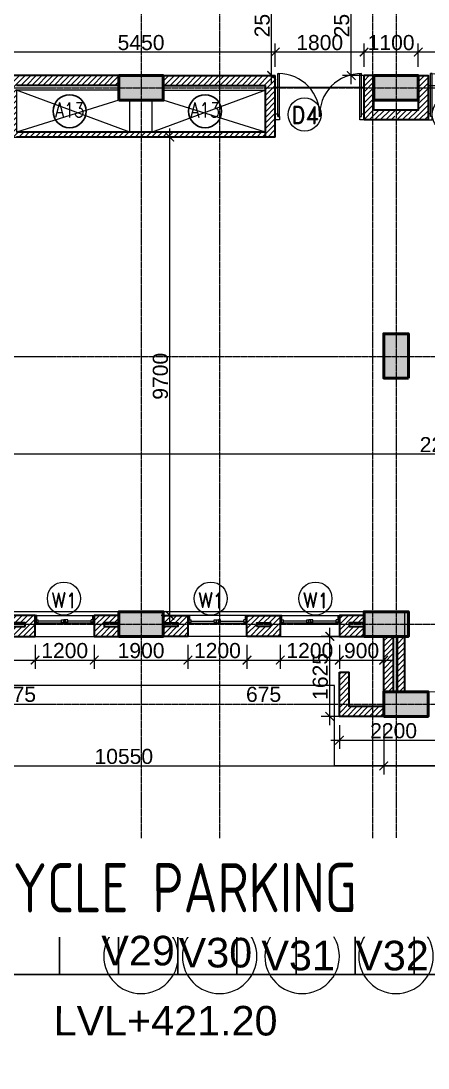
# Model space of a CAD drawing. Header units: millimetres. Extents: x 0 to 147381, y 0 to 170318.
# Drawn here: x 104272 to 112535, y 37157 to 58395 of the extents above; entities that cross this region are included whole.
import ezdxf
from ezdxf.enums import TextEntityAlignment as Align

# ---------------------------------------------------------------- set-up
doc = ezdxf.new("R2010")
doc.units = ezdxf.units.MM
doc.linetypes.add('Center', pattern=[29.999999, 12, -6, 6, -6])
doc.linetypes.add('Grid Line', pattern=[22.225, 12.7, -3.175, 3.175, -3.175])
for name, color, linetype, lineweight in [('A-DOOR', 21, 'Continuous', 9), ('AR_STR', 7, 'Continuous', 15), ('AR_WALL_HATCH', 23, 'Continuous', 5), ('ARCH CUTOUTS', 21, 'Continuous', 13), ('ARCH PATHWAY', 30, 'Continuous', 13), ('Arch_Cutout_No', 2, 'Continuous', 25), ('Arch_Dim', 7, 'Continuous', 25), ('Arch_DW_No', 5, 'Continuous', 15), ('ARCH_WALL', 1, 'Continuous', 35), ('Arch_Window', 140, 'Continuous', 9), ('LA- LINE 1', 41, 'Continuous', 25), ('LA_ROAD', 252, 'Continuous', 30), ('LA_TEXT', 7, 'Continuous', 13), ('S-GRID', 8, 'Continuous', 9), ('S-GRID-IDEN', 1, 'Continuous', 9), ('STR COL.', 1, 'Continuous', 50)]:
    doc.layers.add(name, color=color, linetype=linetype, lineweight=lineweight)
for name, color, linetype, lineweight, true_color in [('ARCH RCC HATCH', 253, 'Center', 9, 0x9c9c9c), ('BUILDING LEVEL', 1, 'Continuous', 18, 0xf50000), ('S-COLS_HATCH', 252, 'Continuous', 9, 0x8a8a8a)]:
    doc.layers.add(name, color=color, linetype=linetype, lineweight=lineweight, true_color=true_color)
doc.styles.add('ARCHITXT-LA', font='architxt.shx', dxfattribs={"width": 0.9, "height": 250, "bigfont": '@extfont2.shx'})
doc.styles.add('Arial_1', font='arial.ttf', dxfattribs={"height": 630})
doc.styles.add('DIM', font='arial.ttf')
doc.styles.add('DIM_100', font='romand.shx', dxfattribs={"width": 0.9})
doc.styles.add('Seal_Text', font='arial.ttf')
doc.styles.add('SIZE', font='romans.shx', dxfattribs={"width": 0.75, "height": 200})
doc.dimstyles.new('DIM- 175', dxfattribs={"dimscale": 175, "dimtxt": 1.75, "dimasz": 1, "dimexe": 1, "dimexo": 1, "dimgap": 0.2, "dimtad": 1, "dimdec": 0, "dimrnd": 5, "dimzin": 0, "dimdsep": 46, "dimtxsty": 'DIM', "dimblk": 'ARCHTICK', "dimcen": 0, "dimdle": 1, "dimclrd": 3, "dimclre": 5, "dimclrt": 3, "dimadec": 0, "dimazin": 0, "dimtfac": 1, "dimtdec": 0, "dimtofl": 0, "dimtmove": 2, "dimatfit": 3, "dimfxl": 1, "dimtolj": 1, "dimtzin": 0, "dimlwd": 13, "dimlwe": 15, "dimarcsym": 0})
pattern_1 = [(45, (38875.17, -0.064), (-56.1266, 56.1266), [])]

# ---------------------------------------------------------------- blocks, each defined once
blk = doc.blocks.new('Grid - M_Grid Head - Circle-24584-5_Level 452_2')
at = {"layer": 'S-GRID-IDEN'}
blk.add_circle((0, 0), 4, dxfattribs=at)
blk = doc.blocks.new('A$C59E872DE')
at = {"layer": 'S-GRID', "linetype": 'Grid Line', "ltscale": 0.5}
for p, q in [((69015, 89720.3), (69015, -4357.6)), ((70610, 89720.3), (70610, -4357.6)), ((73710, 89720.3), (73710, -3251.5)), ((74190, 89720.3), (74190, -4357.6)), ((-6964.1, 12500), (94404.8, 12500)), ((-6964.1, 7050), (94404.8, 7050)), ((-6964.1, 1625), (94404.8, 1625)), ((-6964.1, 0), (94404.8, 0))]:
    blk.add_line(p, q, dxfattribs=at)
at = {"layer": 'S-GRID', "linetype": 'Grid Line'}
blk.add_line((73710, -3251.5), (72744.2, -4513.3), dxfattribs=at)
at = {"layer": 'S-GRID-IDEN', "xscale": -188.9999999999998, "yscale": 188.9999999999998, "zscale": 188.9999999999998, "rotation": 180}
for p in [(69015, -5113.6), (70610, -5113.6), (72284.7, -5113.6), (74190, -5113.6)]:
    blk.add_blockref('Grid - M_Grid Head - Circle-24584-5_Level 452_2', p, dxfattribs=at)
at = {"layer": 'S-GRID-IDEN', "char_height": 600, "attachment_point": 3, "style": 'Arial_1'}
for s, insert, width in [('V29', (69700.2, -4698.7), 1418.217), ('V30', (71270.4, -4740.5), 1772.772), ('V31', (72949.3, -4799.8), 1772.772), ('V32', (74854.7, -4799.8), 1772.772)]:
    blk.add_mtext(s, dxfattribs=dict(at, insert=insert, width=width))
blk = doc.blocks.new('DW')
at = {"color": 9}
blk.add_circle((0, 0), 671, dxfattribs=at)
at = {"style": 'SIZE', "width": 0.8}
blk.add_attdef('W7', text='', height=500, dxfattribs=at).set_placement((5, -289), align=Align.CENTER)
blk = doc.blocks.new('A_Double -Panel Wooden Door W Ventilator - _D5_1500 X 2700-481861-3 SECOND FLOOR LVL_')
for p, q in [((-750, 50), (-680, 50)), ((-750, -50), (-750, 50)), ((-680, 50), (-680, -10)), ((680, 50), (750, 50)), ((680, -10), (680, 50)), ((750, 50), (750, -50)), ((-710, -50), (-750, -50)), ((-710, -10), (-710, -732)), ((-710, -10), (-710, -50)), ((-680, -10), (-710, -10)), ((-680, -10), (-680, -732)), ((680, -10), (680, -732)), ((710, -10), (680, -10)), ((710, -10), (710, -732)), ((710, -50), (710, -10)), ((750, -50), (710, -50)), ((-680, -732), (-710, -732)), ((710, -732), (680, -732))]:
    blk.add_line(p, q)
for centre, start, end in [((-696, -37), 268.8716, 3.0521), ((695, -37), 176.9435, 270)]:
    blk.add_arc(centre, 695, start, end)
blk = doc.blocks.new('A$C67F13116')
at = {"layer": 'AR_WALL_HATCH', "ltscale": 500}
h = blk.add_hatch(dxfattribs=at)
h.set_pattern_fill('ANSI31', color=256, scale=25)
h.set_pattern_definition(pattern_1)
h.paths.add_polyline_path([(20500, 13000), (18225, 13000), (18225, 11750), (18425, 11750), (18425, 12800), (20500, 12800)])
h = blk.add_hatch(dxfattribs=at)
h.set_pattern_fill('ANSI31', color=256, scale=25)
h.set_pattern_definition(pattern_1)
h.paths.add_polyline_path([(23675, 13000), (21400, 13000), (21400, 12800), (23475, 12800), (23475, 11850), (23475, 11750), (23675, 11750)])
h = blk.add_hatch(dxfattribs=at)
h.set_pattern_fill('ANSI31', color=256, scale=25)
h.set_pattern_definition([(45, (49225.17, -0.064), (-56.1266, 56.1266), [])])
h.paths.add_polyline_path([(26775, 13000), (26575, 13000), (26575, 12300), (26125, 12300), (26125, 12100), (26775, 12100)])
h.paths.add_polyline_path([(26100, 12300), (25675, 12300), (25675, 13000), (25475, 13000), (25475, 12100), (26100, 12100)])
h = blk.add_hatch(dxfattribs=at)
h.set_pattern_fill('ANSI31', color=256, scale=25)
h.set_pattern_definition(pattern_1)
h.paths.add_polyline_path([(23475, 11850), (18425, 11850), (18425, 11750), (23475, 11750)])
h = blk.add_hatch(dxfattribs=at)
h.set_pattern_fill('ANSI31', color=256, scale=25)
h.set_pattern_definition(pattern_1)
h.paths.add_polyline_path([(18800, 2050), (18125, 2050), (18125, 1625), (18800, 1625)])
h.paths.add_polyline_path([(18325, 1825), (18325, 1900), (18600, 1900), (18600, 1825)], flags=16)
h = blk.add_hatch(dxfattribs=at)
h.set_pattern_fill('ANSI31', color=256, scale=25)
h.set_pattern_definition(pattern_1)
h.paths.add_polyline_path([(20500, 1825), (20200, 1825), (20200, 1900), (20500, 1900), (20500, 2050), (20000, 2050), (20000, 1625), (20500, 1625)])
h = blk.add_hatch(dxfattribs=at)
h.set_pattern_fill('ANSI31', color=256, scale=25)
h.set_pattern_definition(pattern_1)
h.paths.add_polyline_path([(21900, 2050), (21400, 2050), (21400, 1900), (21700, 1900), (21700, 1825), (21400, 1825), (21400, 1625), (21900, 1625)])
h = blk.add_hatch(dxfattribs=at)
h.set_pattern_fill('ANSI31', color=256, scale=25)
h.set_pattern_definition(pattern_1)
h.paths.add_polyline_path([(23775, 2050), (23100, 2050), (23100, 1625), (23775, 1625)])
h.paths.add_polyline_path([(23575, 1825), (23300, 1825), (23300, 1900), (23575, 1900)], flags=16)
h = blk.add_hatch(dxfattribs=at)
h.set_pattern_fill('ANSI31', color=256, scale=25)
h.set_pattern_definition(pattern_1)
h.paths.add_polyline_path([(25475, 1825), (25175, 1825), (25175, 1900), (25475, 1900), (25475, 2050), (24975, 2050), (24975, 1625), (25475, 1625)])
h = blk.add_hatch(dxfattribs=at)
h.set_pattern_fill('ANSI31', color=256, scale=25)
h.set_pattern_definition(pattern_1)
h.paths.add_polyline_path([(26300, 1625), (26150, 1625), (26150, 500), (26300, 500)])
h.paths.add_polyline_path([(26075, 1625), (25875, 1625), (25875, 500), (26075, 500)])
h = blk.add_hatch(dxfattribs=at)
h.set_pattern_fill('ANSI31', color=256, scale=25)
h.set_pattern_definition(pattern_1)
h.paths.add_polyline_path([(25875, 107), (25875, 200), (25175, 200), (25175, 900), (24975, 900), (24975, 0), (25875, 0)])
at = {"layer": 'ARCH CUTOUTS', "linetype": 'Continuous'}
for p, q in [((20725, 11850), (18425, 12700)), ((23475, 12700), (21175, 11850)), ((20500, 12500), (18425, 11850)), ((23475, 11850), (21400, 12500))]:
    blk.add_line(p, q, dxfattribs=at)
for points in [[(18425, 12700), (18425, 11850), (20725, 11850), (20725, 12500), (20500, 12500), (20500, 12700)], [(23475, 12700), (23475, 11850), (21175, 11850), (21175, 12500), (21400, 12500), (21400, 12700)]]:
    blk.add_lwpolyline(points, close=True, dxfattribs=at)
at = {"layer": 'ARCH_WALL'}
for p, q in [((20500, 13000), (18225, 13000)), ((21400, 13000), (23675, 13000)), ((23675, 11750), (23675, 13000)), ((25475, 12100), (25475, 13000)), ((25675, 13000), (25475, 13000)), ((25675, 12300), (25675, 13000)), ((20500, 12800), (18425, 12800)), ((21400, 12800), (23475, 12800)), ((23475, 11750), (23475, 12800)), ((23475, 12725), (23475, 12800)), ((23475, 11850), (18425, 11850)), ((23475, 11750), (18425, 11750)), ((23675, 11750), (23475, 11750)), ((24975, 900), (25175, 900))]:
    blk.add_line(p, q, dxfattribs=at)
for points in [[(26575, 13000), (26775, 13000), (26775, 12100), (25475, 12100)], [(26575, 13000), (26575, 12300), (25675, 12300)], [(25875, 0), (24975, 0), (24975, 900)], [(25875, 200), (25175, 200), (25175, 900)]]:
    blk.add_lwpolyline(points, dxfattribs=at)
for points in [[(18800, 1625), (18800, 2050), (18125, 2050), (18125, 1625)], [(20500, 1625), (20500, 2050), (20000, 2050), (20000, 1625)], [(21400, 1625), (21400, 2050), (21900, 2050), (21900, 1625)], [(23100, 1625), (23100, 2050), (23775, 2050), (23775, 1625)], [(25475, 1625), (25475, 2050), (24975, 2050), (24975, 1625)], [(18600, 1825), (18600, 1900), (18325, 1900), (18325, 1825)], [(20500, 1825), (20500, 1900), (20200, 1900), (20200, 1825)], [(21400, 1825), (21400, 1900), (21700, 1900), (21700, 1825)], [(23300, 1825), (23300, 1900), (23575, 1900), (23575, 1825)], [(25475, 1825), (25475, 1900), (25175, 1900), (25175, 1825)], [(25875, 1625), (26300, 1625), (26300, 500), (25875, 500)], [(26075, 1625), (26150, 1625), (26150, 500), (26075, 500)]]:
    blk.add_lwpolyline(points, close=True, dxfattribs=at)
at = {"layer": 'Arch_Window'}
for p, q in [((18800, 2050), (20000, 2050)), ((18832, 2050), (18800, 2050)), ((18819, 1958), (18864, 1958)), ((18819, 1914), (18819, 1958)), ((18819, 1958), (18819, 1895)), ((18819, 1914), (18864, 1914)), ((18832, 1958), (18832, 2050)), ((18864, 1914), (18864, 1958)), ((19337, 1936), (18864, 1936)), ((19337, 1958), (19381, 1958)), ((19337, 1914), (19337, 1958)), ((19337, 1914), (19381, 1914)), ((19381, 1914), (19381, 1958)), ((19381, 1895), (19381, 1958)), ((19419, 1958), (19381, 1958)), ((19419, 1958), (19381, 1958)), ((19381, 1958), (19381, 1895)), ((19419, 1958), (19381, 1958)), ((19381, 1958), (19381, 1958)), ((19381, 1895), (19381, 1958)), ((19419, 1914), (19419, 1958)), ((19464, 1958), (19419, 1958)), ((19419, 1895), (19419, 1958)), ((19419, 1895), (19419, 1958)), ((19419, 1958), (19419, 1958)), ((19419, 1895), (19419, 1958)), ((19464, 1914), (19419, 1914)), ((19464, 1914), (19464, 1958)), ((19937, 1936), (19464, 1936)), ((19937, 1914), (19937, 1958)), ((19981, 1958), (19937, 1958)), ((19981, 1914), (19937, 1914)), ((19968, 2050), (20000, 2050)), ((19968, 2050), (19968, 1958)), ((19981, 1958), (19968, 1958)), ((19981, 1914), (19981, 1958)), ((19981, 1958), (19981, 1895)), ((23100, 2050), (21900, 2050)), ((21932, 2050), (21900, 2050)), ((21919, 1958), (21964, 1958)), ((21919, 1914), (21919, 1958)), ((21919, 1958), (21932, 1958)), ((21919, 1958), (21919, 1895)), ((21919, 1914), (21964, 1914)), ((21932, 2050), (21932, 1958)), ((21964, 1914), (21964, 1958)), ((21964, 1936), (22437, 1936)), ((22437, 1958), (22481, 1958)), ((22437, 1914), (22437, 1958)), ((22437, 1914), (22481, 1914)), ((22481, 1914), (22481, 1958)), ((22481, 1958), (22519, 1958)), ((22481, 1895), (22481, 1958)), ((22481, 1958), (22519, 1958)), ((22481, 1895), (22481, 1958)), ((22481, 1958), (22481, 1958)), ((22481, 1958), (22519, 1958)), ((22481, 1895), (22481, 1958)), ((22519, 1914), (22519, 1958)), ((22564, 1958), (22519, 1958)), ((22519, 1895), (22519, 1958)), ((22519, 1958), (22519, 1895)), ((22519, 1958), (22519, 1958)), ((22519, 1895), (22519, 1958)), ((22564, 1914), (22519, 1914)), ((22564, 1914), (22564, 1958)), ((22564, 1936), (23037, 1936)), ((23037, 1914), (23037, 1958)), ((23081, 1958), (23037, 1958)), ((23081, 1914), (23037, 1914)), ((23068, 2050), (23100, 2050)), ((23068, 1958), (23068, 2050)), ((23081, 1914), (23081, 1958)), ((23081, 1958), (23081, 1895)), ((23775, 2050), (24975, 2050)), ((23807, 2050), (23775, 2050)), ((23794, 1958), (23839, 1958)), ((23794, 1914), (23794, 1958)), ((23794, 1958), (23794, 1895)), ((23794, 1914), (23839, 1914)), ((23807, 1958), (23807, 2050)), ((23839, 1914), (23839, 1958)), ((24312, 1936), (23839, 1936)), ((24312, 1958), (24356, 1958)), ((24312, 1914), (24312, 1958)), ((24312, 1914), (24356, 1914)), ((24356, 1914), (24356, 1958)), ((24356, 1895), (24356, 1958)), ((24394, 1958), (24356, 1958)), ((24394, 1958), (24356, 1958)), ((24356, 1958), (24356, 1895)), ((24394, 1958), (24356, 1958)), ((24356, 1958), (24356, 1958)), ((24356, 1895), (24356, 1958)), ((24394, 1914), (24394, 1958)), ((24439, 1958), (24394, 1958)), ((24394, 1895), (24394, 1958)), ((24394, 1895), (24394, 1958)), ((24394, 1958), (24394, 1958)), ((24394, 1895), (24394, 1958)), ((24439, 1914), (24394, 1914)), ((24439, 1914), (24439, 1958)), ((24912, 1936), (24439, 1936)), ((24912, 1914), (24912, 1958)), ((24956, 1958), (24912, 1958)), ((24956, 1914), (24912, 1914)), ((24943, 2050), (24975, 2050)), ((24943, 2050), (24943, 1958)), ((24956, 1958), (24943, 1958)), ((24956, 1914), (24956, 1958)), ((24956, 1958), (24956, 1895)), ((20000, 1895), (18800, 1895)), ((18800, 1895), (18819, 1895)), ((19419, 1895), (19381, 1895)), ((19381, 1895), (19419, 1895)), ((19381, 1895), (19381, 1895)), ((19381, 1895), (19419, 1895)), ((19419, 1895), (19419, 1895)), ((21900, 1895), (23100, 1895)), ((22481, 1895), (22519, 1895)), ((22519, 1895), (22481, 1895)), ((22519, 1895), (22481, 1895)), ((22481, 1895), (22481, 1895)), ((22519, 1895), (22519, 1895)), ((23100, 1895), (23081, 1895)), ((24975, 1895), (23775, 1895)), ((23775, 1895), (23794, 1895)), ((24394, 1895), (24356, 1895)), ((24356, 1895), (24394, 1895)), ((24356, 1895), (24356, 1895)), ((24356, 1895), (24394, 1895)), ((24394, 1895), (24394, 1895)), ((18800, 1625), (20000, 1625)), ((23100, 1625), (21900, 1625)), ((23775, 1625), (24975, 1625))]:
    blk.add_line(p, q, dxfattribs=at)
at = {"layer": 'A-DOOR', "yscale": 1.199999999999672, "zscale": 1.199999999999672, "rotation": 180}
for p, xscale in [((24575, 12160), 1.199999999999672), ((27675, 12160), -1.199999999999672)]:
    blk.add_blockref('A_Double -Panel Wooden Door W Ventilator - _D5_1500 X 2700-481861-3 SECOND FLOOR LVL_', p, dxfattribs=dict(at, xscale=xscale))
blk = doc.blocks.new('_ArchTick')
at = {"color": 0, "linetype": 'ByBlock', "const_width": 0.15}
blk.add_lwpolyline([(-0.5, -0.5), (0.5, 0.5)], dxfattribs=at)
blk = doc.blocks.new('*D463')
at = {"layer": 'Arch_Dim', "color": 5, "lineweight": 15, "transparency": 16777216}
for p, q in [((111635, 44113), (111635, 43110)), ((124635, 44113), (124635, 43110))]:
    blk.add_line(p, q, dxfattribs=at)
at = {"layer": 'Arch_Dim', "color": 3, "lineweight": 13, "transparency": 16777216}
blk.add_line((111460, 43285), (124810, 43285), dxfattribs=at)
at = {"layer": 'Defpoints', "color": 0, "linetype": 'Continuous', "transparency": 16777216}
for p in [(111635, 44288), (124635, 44288), (124635, 43285)]:
    blk.add_point(p, dxfattribs=at)
at = {"layer": 'Arch_Dim', "color": 3, "linetype": 'Continuous', "lineweight": 13, "transparency": 16777216, "xscale": 175, "yscale": 175, "zscale": 175, "rotation": 180}
blk.add_blockref('_ArchTick', (111635, 43285), dxfattribs=at)
at = {"layer": 'Arch_Dim', "color": 3, "linetype": 'Continuous', "lineweight": 13, "transparency": 16777216, "xscale": 175, "yscale": 175, "zscale": 175}
blk.add_blockref('_ArchTick', (124635, 43285), dxfattribs=at)
at = {"layer": 'Arch_Dim', "color": 3, "linetype": 'Continuous', "transparency": 16777216, "insert": (118135, 43477), "char_height": 306.2, "attachment_point": 5, "style": 'DIM'}
blk.add_mtext('\\A1;13000', dxfattribs=at)
blk = doc.blocks.new('*D464')
at = {"layer": 'Arch_Dim', "color": 3, "lineweight": 13, "transparency": 16777216}
blk.add_line((110540, 44113), (110540, 46088), dxfattribs=at)
at = {"layer": 'Arch_Dim', "color": 5, "lineweight": 15, "transparency": 16777216}
for p, q in [((111460, 45913), (110365, 45913)), ((111460, 44288), (110365, 44288))]:
    blk.add_line(p, q, dxfattribs=at)
at = {"layer": 'Defpoints', "color": 0, "linetype": 'Continuous', "transparency": 16777216}
for p in [(110540, 45913), (111635, 45913), (111635, 44288)]:
    blk.add_point(p, dxfattribs=at)
at = {"layer": 'Arch_Dim', "color": 3, "linetype": 'Continuous', "lineweight": 13, "transparency": 16777216, "xscale": 175, "yscale": 175, "zscale": 175}
for p, rotation in [((110540, 45913), 90), ((110540, 44288), 270)]:
    blk.add_blockref('_ArchTick', p, dxfattribs=dict(at, rotation=rotation))
at = {"layer": 'Arch_Dim', "color": 3, "linetype": 'Continuous', "transparency": 16777216, "insert": (110348, 45100), "char_height": 306.2, "attachment_point": 5, "rotation": 90, "style": 'DIM'}
blk.add_mtext('\\A1;1625', dxfattribs=at)
blk = doc.blocks.new('*D470')
at = {"layer": 'Arch_Dim', "color": 5, "lineweight": 15, "transparency": 16777216}
for p, q in [((101085, 45738), (101085, 43110)), ((111635, 44113), (111635, 43110))]:
    blk.add_line(p, q, dxfattribs=at)
at = {"layer": 'Arch_Dim', "color": 3, "lineweight": 13, "transparency": 16777216}
blk.add_line((100910, 43285), (111810, 43285), dxfattribs=at)
at = {"layer": 'Defpoints', "color": 0, "linetype": 'Continuous', "transparency": 16777216}
for p in [(101085, 45913), (111635, 44288), (111635, 43285)]:
    blk.add_point(p, dxfattribs=at)
at = {"layer": 'Arch_Dim', "color": 3, "linetype": 'Continuous', "lineweight": 13, "transparency": 16777216, "xscale": 175, "yscale": 175, "zscale": 175, "rotation": 180}
blk.add_blockref('_ArchTick', (101085, 43285), dxfattribs=at)
at = {"layer": 'Arch_Dim', "color": 3, "linetype": 'Continuous', "lineweight": 13, "transparency": 16777216, "xscale": 175, "yscale": 175, "zscale": 175}
blk.add_blockref('_ArchTick', (111635, 43285), dxfattribs=at)
at = {"layer": 'Arch_Dim', "color": 3, "linetype": 'Continuous', "transparency": 16777216, "insert": (106360, 43476), "char_height": 306.2, "attachment_point": 5, "style": 'DIM'}
blk.add_mtext('\\A1;10550', dxfattribs=at)
blk = doc.blocks.new('*D481')
at = {"layer": 'Arch_Dim', "color": 5, "lineweight": 15, "transparency": 16777216}
for p, q in [((101710, 49175), (101710, 49784)), ((124210, 49175), (124210, 49784))]:
    blk.add_line(p, q, dxfattribs=at)
at = {"layer": 'Arch_Dim', "color": 3, "lineweight": 13, "transparency": 16777216}
blk.add_line((124385, 49609), (101535, 49609), dxfattribs=at)
at = {"layer": 'Defpoints', "color": 0, "linetype": 'Continuous', "transparency": 16777216}
for p in [(101710, 49609), (101710, 49000), (124210, 49000)]:
    blk.add_point(p, dxfattribs=at)
at = {"layer": 'Arch_Dim', "color": 3, "linetype": 'Continuous', "lineweight": 13, "transparency": 16777216, "xscale": 175, "yscale": 175, "zscale": 175, "rotation": 180}
blk.add_blockref('_ArchTick', (101710, 49609), dxfattribs=at)
at = {"layer": 'Arch_Dim', "color": 3, "linetype": 'Continuous', "lineweight": 13, "transparency": 16777216, "xscale": 175, "yscale": 175, "zscale": 175}
blk.add_blockref('_ArchTick', (124210, 49609), dxfattribs=at)
at = {"layer": 'Arch_Dim', "color": 3, "linetype": 'Continuous', "transparency": 16777216, "insert": (112960, 49800), "char_height": 306.2, "attachment_point": 5, "style": 'DIM'}
blk.add_mtext('\\A1;22500', dxfattribs=at)
blk = doc.blocks.new('*D482')
at = {"layer": 'Arch_Dim', "color": 3, "lineweight": 13, "transparency": 16777216}
blk.add_line((107295, 46163), (107295, 56213), dxfattribs=at)
at = {"layer": 'Arch_Dim', "color": 5, "lineweight": 15, "transparency": 16777216}
for p, q in [((107613, 56038), (107120, 56038)), ((107485, 46338), (107120, 46338))]:
    blk.add_line(p, q, dxfattribs=at)
at = {"layer": 'Defpoints', "color": 0, "linetype": 'Continuous', "transparency": 16777216}
for p in [(107295, 56038), (107788, 56038), (107660, 46338)]:
    blk.add_point(p, dxfattribs=at)
at = {"layer": 'Arch_Dim', "color": 3, "linetype": 'Continuous', "lineweight": 13, "transparency": 16777216, "xscale": 175, "yscale": 175, "zscale": 175}
for p, rotation in [((107295, 56038), 90), ((107295, 46338), 270)]:
    blk.add_blockref('_ArchTick', p, dxfattribs=dict(at, rotation=rotation))
at = {"layer": 'Arch_Dim', "color": 3, "linetype": 'Continuous', "transparency": 16777216, "insert": (107103, 51188), "char_height": 306.2, "attachment_point": 5, "rotation": 90, "style": 'DIM'}
blk.add_mtext('\\A1;9700', dxfattribs=at)
blk = doc.blocks.new('*D484')
at = {"layer": 'Arch_Dim', "color": 3, "lineweight": 13, "transparency": 16777216}
blk.add_line((109360, 57113), (109360, 59963), dxfattribs=at)
at = {"layer": 'Arch_Dim', "color": 5, "lineweight": 15, "transparency": 16777216}
for p, q in [((109260, 59788), (109185, 59788)), ((109260, 57288), (109185, 57288))]:
    blk.add_line(p, q, dxfattribs=at)
at = {"layer": 'Defpoints', "color": 0, "linetype": 'Continuous', "transparency": 16777216}
for p in [(109360, 59788), (109435, 59788), (109435, 57288)]:
    blk.add_point(p, dxfattribs=at)
at = {"layer": 'Arch_Dim', "color": 3, "linetype": 'Continuous', "lineweight": 13, "transparency": 16777216, "xscale": 175, "yscale": 175, "zscale": 175}
for p, rotation in [((109360, 59788), 90), ((109360, 57288), 270)]:
    blk.add_blockref('_ArchTick', p, dxfattribs=dict(at, rotation=rotation))
at = {"layer": 'Arch_Dim', "color": 3, "linetype": 'Continuous', "transparency": 16777216, "insert": (109169, 58538), "char_height": 306.2, "attachment_point": 5, "rotation": 90, "style": 'DIM'}
blk.add_mtext('\\A1;2500', dxfattribs=at)
blk = doc.blocks.new('A$C38A24FCE')
at = {"layer": 'S-COLS_HATCH'}
for points in [[(-18125, 10625), (-18125, 11125), (-17225, 11125), (-17225, 10625)], [(-12950, 10625), (-12950, 11125), (-12050, 11125), (-12050, 10625)], [(-12250, 4987), (-12750, 4987), (-12750, 5887), (-12250, 5887)], [(-18125, -250), (-18125, 250), (-17225, 250), (-17225, -250)], [(-13150, -250), (-13150, 250), (-12250, 250), (-12250, -250)], [(-12750, -1875), (-12750, -1375), (-11850, -1375), (-11850, -1875)]]:
    blk.add_hatch(color=256, dxfattribs=at).paths.add_polyline_path(points, flags=0)
at = {"layer": 'STR COL.'}
for points in [[(-18125, 10625), (-18125, 11125), (-17225, 11125), (-17225, 10625)], [(-12950, 10625), (-12950, 11125), (-12050, 11125), (-12050, 10625)], [(-12250, 4987), (-12750, 4987), (-12750, 5887), (-12250, 5887)], [(-18125, -250), (-18125, 250), (-17225, 250), (-17225, -250)], [(-13150, -250), (-13150, 250), (-12250, 250), (-12250, -250)], [(-12750, -1875), (-12750, -1375), (-11850, -1375), (-11850, -1875)]]:
    blk.add_lwpolyline(points, close=True, dxfattribs=at)
blk = doc.blocks.new('*D627')
at = {"layer": 'Arch_Dim', "color": 5, "lineweight": 15, "transparency": 16777216}
for p, q in [((112335, 57463), (112335, 57939)), ((114335, 57463), (114335, 57939))]:
    blk.add_line(p, q, dxfattribs=at)
at = {"layer": 'Arch_Dim', "color": 3, "lineweight": 13, "transparency": 16777216}
blk.add_line((114510, 57764), (112160, 57764), dxfattribs=at)
at = {"layer": 'Defpoints', "color": 0, "linetype": 'Continuous', "transparency": 16777216}
for p in [(112335, 57764), (112335, 57288), (114335, 57288)]:
    blk.add_point(p, dxfattribs=at)
at = {"layer": 'Arch_Dim', "color": 3, "linetype": 'Continuous', "lineweight": 13, "transparency": 16777216, "xscale": 175, "yscale": 175, "zscale": 175, "rotation": 180}
blk.add_blockref('_ArchTick', (112335, 57764), dxfattribs=at)
at = {"layer": 'Arch_Dim', "color": 3, "linetype": 'Continuous', "lineweight": 13, "transparency": 16777216, "xscale": 175, "yscale": 175, "zscale": 175}
blk.add_blockref('_ArchTick', (114335, 57764), dxfattribs=at)
at = {"layer": 'Arch_Dim', "color": 3, "linetype": 'Continuous', "transparency": 16777216, "insert": (113335, 57955), "char_height": 306.2, "attachment_point": 5, "style": 'DIM'}
blk.add_mtext('\\A1;2000', dxfattribs=at)
blk = doc.blocks.new('*D628')
at = {"layer": 'Arch_Dim', "color": 5, "lineweight": 15, "transparency": 16777216}
for p, q in [((111235, 57463), (111235, 57939)), ((112335, 57463), (112335, 57939))]:
    blk.add_line(p, q, dxfattribs=at)
at = {"layer": 'Arch_Dim', "color": 3, "lineweight": 13, "transparency": 16777216}
blk.add_line((112510, 57764), (111060, 57764), dxfattribs=at)
at = {"layer": 'Defpoints', "color": 0, "linetype": 'Continuous', "transparency": 16777216}
for p in [(111235, 57764), (111235, 57288), (112335, 57288)]:
    blk.add_point(p, dxfattribs=at)
at = {"layer": 'Arch_Dim', "color": 3, "linetype": 'Continuous', "lineweight": 13, "transparency": 16777216, "xscale": 175, "yscale": 175, "zscale": 175, "rotation": 180}
blk.add_blockref('_ArchTick', (111235, 57764), dxfattribs=at)
at = {"layer": 'Arch_Dim', "color": 3, "linetype": 'Continuous', "lineweight": 13, "transparency": 16777216, "xscale": 175, "yscale": 175, "zscale": 175}
blk.add_blockref('_ArchTick', (112335, 57764), dxfattribs=at)
at = {"layer": 'Arch_Dim', "color": 3, "linetype": 'Continuous', "transparency": 16777216, "insert": (111785, 57955), "char_height": 306.2, "attachment_point": 5, "style": 'DIM'}
blk.add_mtext('\\A1;1100', dxfattribs=at)
blk = doc.blocks.new('*D629')
at = {"layer": 'Arch_Dim', "color": 5, "lineweight": 15, "transparency": 16777216}
for p, q in [((109435, 57463), (109435, 57939)), ((111235, 57463), (111235, 57939))]:
    blk.add_line(p, q, dxfattribs=at)
at = {"layer": 'Arch_Dim', "color": 3, "lineweight": 13, "transparency": 16777216}
blk.add_line((111410, 57764), (109260, 57764), dxfattribs=at)
at = {"layer": 'Defpoints', "color": 0, "linetype": 'Continuous', "transparency": 16777216}
for p in [(109435, 57764), (109435, 57288), (111235, 57288)]:
    blk.add_point(p, dxfattribs=at)
at = {"layer": 'Arch_Dim', "color": 3, "linetype": 'Continuous', "lineweight": 13, "transparency": 16777216, "xscale": 175, "yscale": 175, "zscale": 175, "rotation": 180}
blk.add_blockref('_ArchTick', (109435, 57764), dxfattribs=at)
at = {"layer": 'Arch_Dim', "color": 3, "linetype": 'Continuous', "lineweight": 13, "transparency": 16777216, "xscale": 175, "yscale": 175, "zscale": 175}
blk.add_blockref('_ArchTick', (111235, 57764), dxfattribs=at)
at = {"layer": 'Arch_Dim', "color": 3, "linetype": 'Continuous', "transparency": 16777216, "insert": (110335, 57955), "char_height": 306.2, "attachment_point": 5, "style": 'DIM'}
blk.add_mtext('\\A1;1800', dxfattribs=at)
blk = doc.blocks.new('*D630')
at = {"layer": 'Arch_Dim', "color": 5, "lineweight": 15, "transparency": 16777216}
for p, q in [((103985, 57463), (103985, 57939)), ((109435, 57463), (109435, 57939))]:
    blk.add_line(p, q, dxfattribs=at)
at = {"layer": 'Arch_Dim', "color": 3, "lineweight": 13, "transparency": 16777216}
blk.add_line((109610, 57764), (103810, 57764), dxfattribs=at)
at = {"layer": 'Defpoints', "color": 0, "linetype": 'Continuous', "transparency": 16777216}
for p in [(103985, 57764), (103985, 57288), (109435, 57288)]:
    blk.add_point(p, dxfattribs=at)
at = {"layer": 'Arch_Dim', "color": 3, "linetype": 'Continuous', "lineweight": 13, "transparency": 16777216, "xscale": 175, "yscale": 175, "zscale": 175, "rotation": 180}
blk.add_blockref('_ArchTick', (103985, 57764), dxfattribs=at)
at = {"layer": 'Arch_Dim', "color": 3, "linetype": 'Continuous', "lineweight": 13, "transparency": 16777216, "xscale": 175, "yscale": 175, "zscale": 175}
blk.add_blockref('_ArchTick', (109435, 57764), dxfattribs=at)
at = {"layer": 'Arch_Dim', "color": 3, "linetype": 'Continuous', "transparency": 16777216, "insert": (106710, 57955), "char_height": 306.2, "attachment_point": 5, "style": 'DIM'}
blk.add_mtext('\\A1;5450', dxfattribs=at)
blk = doc.blocks.new('*D683')
at = {"layer": 'Arch_Dim', "color": 3, "lineweight": 13, "transparency": 16777216}
blk.add_line((110975, 57113), (110975, 59962), dxfattribs=at)
at = {"layer": 'Arch_Dim', "color": 5, "lineweight": 15, "transparency": 16777216}
for p, q in [((111260, 59787), (110800, 59787)), ((111260, 57288), (110800, 57288))]:
    blk.add_line(p, q, dxfattribs=at)
at = {"layer": 'Defpoints', "color": 0, "linetype": 'Continuous', "transparency": 16777216}
for p in [(110975, 59787), (111435, 59787), (111435, 57288)]:
    blk.add_point(p, dxfattribs=at)
at = {"layer": 'Arch_Dim', "color": 3, "linetype": 'Continuous', "lineweight": 13, "transparency": 16777216, "xscale": 175, "yscale": 175, "zscale": 175}
for p, rotation in [((110975, 59787), 90), ((110975, 57288), 270)]:
    blk.add_blockref('_ArchTick', p, dxfattribs=dict(at, rotation=rotation))
at = {"layer": 'Arch_Dim', "color": 3, "linetype": 'Continuous', "transparency": 16777216, "insert": (110783, 58538), "char_height": 306.2, "attachment_point": 5, "rotation": 90, "style": 'DIM'}
blk.add_mtext('\\A1;2500', dxfattribs=at)
blk = doc.blocks.new('*D703')
at = {"layer": 'Arch_Dim', "color": 5, "lineweight": 15, "transparency": 16777216}
for p, q in [((103885, 45738), (103885, 45256)), ((104560, 45738), (104560, 45256))]:
    blk.add_line(p, q, dxfattribs=at)
at = {"layer": 'Arch_Dim', "color": 3, "lineweight": 13, "transparency": 16777216}
blk.add_line((103710, 45431), (104735, 45431), dxfattribs=at)
at = {"layer": 'Defpoints', "color": 0, "linetype": 'Continuous', "transparency": 16777216}
for p in [(103885, 45913), (104560, 45913), (104560, 45431)]:
    blk.add_point(p, dxfattribs=at)
at = {"layer": 'Arch_Dim', "color": 3, "linetype": 'Continuous', "lineweight": 13, "transparency": 16777216, "xscale": 175, "yscale": 175, "zscale": 175, "rotation": 180}
blk.add_blockref('_ArchTick', (103885, 45431), dxfattribs=at)
at = {"layer": 'Arch_Dim', "color": 3, "linetype": 'Continuous', "lineweight": 13, "transparency": 16777216, "xscale": 175, "yscale": 175, "zscale": 175}
blk.add_blockref('_ArchTick', (104560, 45431), dxfattribs=at)
at = {"layer": 'Arch_Dim', "color": 3, "linetype": 'Continuous', "transparency": 16777216, "insert": (104222, 44735), "char_height": 306.2, "attachment_point": 5, "style": 'DIM'}
blk.add_mtext('\\A1;675', dxfattribs=at)
blk = doc.blocks.new('*D704')
at = {"layer": 'Arch_Dim', "color": 5, "lineweight": 15, "transparency": 16777216}
for p, q in [((104560, 45738), (104560, 45256)), ((105760, 45738), (105760, 45256))]:
    blk.add_line(p, q, dxfattribs=at)
at = {"layer": 'Arch_Dim', "color": 3, "lineweight": 13, "transparency": 16777216}
blk.add_line((104385, 45431), (105935, 45431), dxfattribs=at)
at = {"layer": 'Defpoints', "color": 0, "linetype": 'Continuous', "transparency": 16777216}
for p in [(104560, 45913), (105760, 45913), (105760, 45431)]:
    blk.add_point(p, dxfattribs=at)
at = {"layer": 'Arch_Dim', "color": 3, "linetype": 'Continuous', "lineweight": 13, "transparency": 16777216, "xscale": 175, "yscale": 175, "zscale": 175, "rotation": 180}
blk.add_blockref('_ArchTick', (104560, 45431), dxfattribs=at)
at = {"layer": 'Arch_Dim', "color": 3, "linetype": 'Continuous', "lineweight": 13, "transparency": 16777216, "xscale": 175, "yscale": 175, "zscale": 175}
blk.add_blockref('_ArchTick', (105760, 45431), dxfattribs=at)
at = {"layer": 'Arch_Dim', "color": 3, "linetype": 'Continuous', "transparency": 16777216, "insert": (105160, 45623), "char_height": 306.2, "attachment_point": 5, "style": 'DIM'}
blk.add_mtext('\\A1;1200', dxfattribs=at)
blk = doc.blocks.new('*D705')
at = {"layer": 'Arch_Dim', "color": 5, "lineweight": 15, "transparency": 16777216}
for p, q in [((105760, 45738), (105760, 45256)), ((107660, 45738), (107660, 45256))]:
    blk.add_line(p, q, dxfattribs=at)
at = {"layer": 'Arch_Dim', "color": 3, "lineweight": 13, "transparency": 16777216}
blk.add_line((105585, 45431), (107835, 45431), dxfattribs=at)
at = {"layer": 'Defpoints', "color": 0, "linetype": 'Continuous', "transparency": 16777216}
for p in [(105760, 45913), (107660, 45913), (107660, 45431)]:
    blk.add_point(p, dxfattribs=at)
at = {"layer": 'Arch_Dim', "color": 3, "linetype": 'Continuous', "lineweight": 13, "transparency": 16777216, "xscale": 175, "yscale": 175, "zscale": 175, "rotation": 180}
blk.add_blockref('_ArchTick', (105760, 45431), dxfattribs=at)
at = {"layer": 'Arch_Dim', "color": 3, "linetype": 'Continuous', "lineweight": 13, "transparency": 16777216, "xscale": 175, "yscale": 175, "zscale": 175}
blk.add_blockref('_ArchTick', (107660, 45431), dxfattribs=at)
at = {"layer": 'Arch_Dim', "color": 3, "linetype": 'Continuous', "transparency": 16777216, "insert": (106710, 45623), "char_height": 306.2, "attachment_point": 5, "style": 'DIM'}
blk.add_mtext('\\A1;1900', dxfattribs=at)
blk = doc.blocks.new('*D706')
at = {"layer": 'Arch_Dim', "color": 5, "lineweight": 15, "transparency": 16777216}
for p, q in [((107660, 45738), (107660, 45256)), ((108860, 45738), (108860, 45256))]:
    blk.add_line(p, q, dxfattribs=at)
at = {"layer": 'Arch_Dim', "color": 3, "lineweight": 13, "transparency": 16777216}
blk.add_line((107485, 45431), (109035, 45431), dxfattribs=at)
at = {"layer": 'Defpoints', "color": 0, "linetype": 'Continuous', "transparency": 16777216}
for p in [(107660, 45913), (108860, 45913), (108860, 45431)]:
    blk.add_point(p, dxfattribs=at)
at = {"layer": 'Arch_Dim', "color": 3, "linetype": 'Continuous', "lineweight": 13, "transparency": 16777216, "xscale": 175, "yscale": 175, "zscale": 175, "rotation": 180}
blk.add_blockref('_ArchTick', (107660, 45431), dxfattribs=at)
at = {"layer": 'Arch_Dim', "color": 3, "linetype": 'Continuous', "lineweight": 13, "transparency": 16777216, "xscale": 175, "yscale": 175, "zscale": 175}
blk.add_blockref('_ArchTick', (108860, 45431), dxfattribs=at)
at = {"layer": 'Arch_Dim', "color": 3, "linetype": 'Continuous', "transparency": 16777216, "insert": (108260, 45623), "char_height": 306.2, "attachment_point": 5, "style": 'DIM'}
blk.add_mtext('\\A1;1200', dxfattribs=at)
blk = doc.blocks.new('*D707')
at = {"layer": 'Arch_Dim', "color": 5, "lineweight": 15, "transparency": 16777216}
for p, q in [((108860, 45738), (108860, 45256)), ((109535, 45738), (109535, 45256))]:
    blk.add_line(p, q, dxfattribs=at)
at = {"layer": 'Arch_Dim', "color": 3, "lineweight": 13, "transparency": 16777216}
blk.add_line((108685, 45431), (109710, 45431), dxfattribs=at)
at = {"layer": 'Defpoints', "color": 0, "linetype": 'Continuous', "transparency": 16777216}
for p in [(108860, 45913), (109535, 45913), (109535, 45431)]:
    blk.add_point(p, dxfattribs=at)
at = {"layer": 'Arch_Dim', "color": 3, "linetype": 'Continuous', "lineweight": 13, "transparency": 16777216, "xscale": 175, "yscale": 175, "zscale": 175, "rotation": 180}
blk.add_blockref('_ArchTick', (108860, 45431), dxfattribs=at)
at = {"layer": 'Arch_Dim', "color": 3, "linetype": 'Continuous', "lineweight": 13, "transparency": 16777216, "xscale": 175, "yscale": 175, "zscale": 175}
blk.add_blockref('_ArchTick', (109535, 45431), dxfattribs=at)
at = {"layer": 'Arch_Dim', "color": 3, "linetype": 'Continuous', "transparency": 16777216, "insert": (109197, 44735), "char_height": 306.2, "attachment_point": 5, "style": 'DIM'}
blk.add_mtext('\\A1;675', dxfattribs=at)
blk = doc.blocks.new('*D708')
at = {"layer": 'Arch_Dim', "color": 5, "lineweight": 15, "transparency": 16777216}
for p, q in [((109535, 45738), (109535, 45256)), ((110735, 45738), (110735, 45256))]:
    blk.add_line(p, q, dxfattribs=at)
at = {"layer": 'Arch_Dim', "color": 3, "lineweight": 13, "transparency": 16777216}
blk.add_line((109360, 45431), (110910, 45431), dxfattribs=at)
at = {"layer": 'Defpoints', "color": 0, "linetype": 'Continuous', "transparency": 16777216}
for p in [(109535, 45913), (110735, 45913), (110735, 45431)]:
    blk.add_point(p, dxfattribs=at)
at = {"layer": 'Arch_Dim', "color": 3, "linetype": 'Continuous', "lineweight": 13, "transparency": 16777216, "xscale": 175, "yscale": 175, "zscale": 175, "rotation": 180}
blk.add_blockref('_ArchTick', (109535, 45431), dxfattribs=at)
at = {"layer": 'Arch_Dim', "color": 3, "linetype": 'Continuous', "lineweight": 13, "transparency": 16777216, "xscale": 175, "yscale": 175, "zscale": 175}
blk.add_blockref('_ArchTick', (110735, 45431), dxfattribs=at)
at = {"layer": 'Arch_Dim', "color": 3, "linetype": 'Continuous', "transparency": 16777216, "insert": (110135, 45623), "char_height": 306.2, "attachment_point": 5, "style": 'DIM'}
blk.add_mtext('\\A1;1200', dxfattribs=at)
blk = doc.blocks.new('*D709')
at = {"layer": 'Arch_Dim', "color": 5, "lineweight": 15, "transparency": 16777216}
for p, q in [((110735, 45738), (110735, 45256)), ((111635, 45256), (111635, 45256))]:
    blk.add_line(p, q, dxfattribs=at)
at = {"layer": 'Arch_Dim', "color": 3, "lineweight": 13, "transparency": 16777216}
blk.add_line((110560, 45431), (111810, 45431), dxfattribs=at)
at = {"layer": 'Defpoints', "color": 0, "linetype": 'Continuous', "transparency": 16777216}
for p in [(110735, 45913), (111635, 45431), (111635, 45431)]:
    blk.add_point(p, dxfattribs=at)
at = {"layer": 'Arch_Dim', "color": 3, "linetype": 'Continuous', "lineweight": 13, "transparency": 16777216, "xscale": 175, "yscale": 175, "zscale": 175, "rotation": 180}
blk.add_blockref('_ArchTick', (110735, 45431), dxfattribs=at)
at = {"layer": 'Arch_Dim', "color": 3, "linetype": 'Continuous', "lineweight": 13, "transparency": 16777216, "xscale": 175, "yscale": 175, "zscale": 175}
blk.add_blockref('_ArchTick', (111635, 45431), dxfattribs=at)
at = {"layer": 'Arch_Dim', "color": 3, "linetype": 'Continuous', "transparency": 16777216, "insert": (111185, 45623), "char_height": 306.2, "attachment_point": 5, "style": 'DIM'}
blk.add_mtext('\\A1;900', dxfattribs=at)
blk = doc.blocks.new('*D710')
at = {"layer": 'Arch_Dim', "color": 5, "lineweight": 15, "transparency": 16777216}
for p, q in [((110735, 44113), (110735, 43631)), ((112935, 44113), (112935, 43631))]:
    blk.add_line(p, q, dxfattribs=at)
at = {"layer": 'Arch_Dim', "color": 3, "lineweight": 13, "transparency": 16777216}
blk.add_line((110560, 43806), (113110, 43806), dxfattribs=at)
at = {"layer": 'Defpoints', "color": 0, "linetype": 'Continuous', "transparency": 16777216}
for p in [(110735, 44288), (112935, 44288), (112935, 43806)]:
    blk.add_point(p, dxfattribs=at)
at = {"layer": 'Arch_Dim', "color": 3, "linetype": 'Continuous', "lineweight": 13, "transparency": 16777216, "xscale": 175, "yscale": 175, "zscale": 175, "rotation": 180}
blk.add_blockref('_ArchTick', (110735, 43806), dxfattribs=at)
at = {"layer": 'Arch_Dim', "color": 3, "linetype": 'Continuous', "lineweight": 13, "transparency": 16777216, "xscale": 175, "yscale": 175, "zscale": 175}
blk.add_blockref('_ArchTick', (112935, 43806), dxfattribs=at)
at = {"layer": 'Arch_Dim', "color": 3, "linetype": 'Continuous', "transparency": 16777216, "insert": (111835, 43997), "char_height": 306.2, "attachment_point": 5, "style": 'DIM'}
blk.add_mtext('\\A1;2200', dxfattribs=at)
blk = doc.blocks.new('waefsvrv')
at = {"layer": 'LA- LINE 1', "elevation": 3575.332}
blk.add_lwpolyline([(489705.063, 3629325.765), (489705.771, 3629324.796), (489703.753, 3629323.321), (489703.044, 3629324.29)], close=True, dxfattribs=at)
blk = doc.blocks.new('A$C07E93286')
at = {"layer": 'LA- LINE 1'}
blk.add_line((90.238, 0.759, 0.005), (106.91, 2.831, 0.005), dxfattribs=at)
at = {"layer": 'LA_ROAD', "extrusion": (1.19309e-08, -3.30674e-10, 1), "rotation": 60.92000634044133}
for p in [(2933912.032, -2191933.538, -3575.329), (2933913.223, -2191933.39, -3575.329), (2933910.841, -2191933.686, -3575.329), (2933908.46, -2191933.981, -3575.329), (2933909.651, -2191933.833, -3575.329), (2933907.269, -2191934.129, -3575.329), (2933906.078, -2191934.277, -3575.329), (2933903.696, -2191934.573, -3575.329), (2933904.887, -2191934.425, -3575.329), (2933902.506, -2191934.721, -3575.329)]:
    blk.add_blockref('waefsvrv', p, dxfattribs=at)
at = {"layer": 'LA_TEXT', "ltscale": 7, "insert": (88.587, 0.3, 0.003), "char_height": 1, "width": 19.9248, "attachment_point": 1, "rotation": 7.1501, "style": 'ARCHITXT-LA', "bg_fill": 2}
blk.add_mtext('\\pxqc;CYCLE PARKING', dxfattribs=at)
at = {"layer": 'LA- LINE 1', "elevation": 3575.332}
blk.add_lwpolyline([(57.233, -26.267, 0.252244), (125.736, 10.662, 0.174531)], format="xyb", dxfattribs=at)

msp = doc.modelspace()

# ---------------------------------------------------------------- block references
at = {"layer": 'ARCH RCC HATCH', "linetype": 'Continuous'}
msp.add_blockref('A$C59E872DE', (37694.7, 44538), dxfattribs=at)

# ---------------------------------------------------------------- next in the draw order: block references
at = {"linetype": 'Continuous'}
msp.add_blockref('A$C67F13116', (85759.7, 44288), dxfattribs=at)
at = {"layer": 'AR_STR', "linetype": 'Continuous'}
msp.add_blockref('A$C38A24FCE', (124384.7, 46163), dxfattribs=at)
at = {"layer": 'Arch_DW_No'}
ref = msp.add_blockref('DW', (105143.8, 46679.3), dxfattribs=dict(at, xscale=0.5001481924206014, yscale=0.5001481924206014, zscale=0.5001481924206014, rotation=291.467010438918))
ref.add_attrib('W71', 'W1', dxfattribs={"layer": '0', "height": 300, "style": 'DIM_100', "width": 0.9}).set_placement((105152.9, 46494.7), align=Align.CENTER)
ref = msp.add_blockref('DW', (108124.4, 46679.3), dxfattribs=dict(at, xscale=0.5001481924206014, yscale=0.5001481924206014, zscale=0.5001481924206014, rotation=291.467010438918))
ref.add_attrib('W71', 'W1', dxfattribs={"layer": '0', "height": 300, "style": 'DIM_100', "width": 0.9}).set_placement((108133.5, 46494.7), align=Align.CENTER)
ref = msp.add_blockref('DW', (110249.2, 46679.3), dxfattribs=dict(at, xscale=0.5001481924206014, yscale=0.5001481924206014, zscale=0.5001481924206014, rotation=291.467010438918))
ref.add_attrib('W71', 'W1', dxfattribs={"layer": '0', "height": 300, "style": 'DIM_100', "width": 0.9}).set_placement((110258.3, 46494.7), align=Align.CENTER)

# ---------------------------------------------------------------- next in the draw order: dimensions: what is measured, and where the dimension line sits
at = {"layer": 'Arch_Dim', "linetype": 'Continuous'}
for base, p1, p2, angle, picture, middle in [((109359.9, 59788), (109434.7, 57288), (109434.7, 59788), 90, '*D484', (109168.5, 58538)), ((110974.5754002, 59787.4834322), (111434.7233422, 57287.9834322), (111434.7233422, 59787.4834322), 90, '*D683', (110783.2124227, 58537.7334322)), ((103984.7, 57763.8), (109434.7, 57288), (103984.7, 57288), 180, '*D630', (106709.7, 57955.2)), ((109434.7, 57763.8), (111234.7, 57288), (109434.7, 57288), 180, '*D629', (110334.7, 57955.2)), ((111234.7, 57763.8), (112334.7, 57288), (111234.7, 57288), 180, '*D628', (111784.7, 57955.2)), ((112334.7, 57763.8), (114334.7, 57288), (112334.7, 57288), 180, '*D627', (113334.7, 57955.2)), ((107294.8, 56038), (107659.7, 46337.7), (107787.8, 56038), 90, '*D482', (107103.4, 51187.9)), ((110539.7, 45912.7), (111634.7, 44288), (111634.7, 45912.7), 90, '*D464', (110348.3, 45100.4))]:
    dim = msp.add_linear_dim(base=base, p1=p1, p2=p2, angle=angle, dimstyle='DIM- 175', dxfattribs=at)
    dim.commit()
    dim.dimension.update_dxf_attribs({"geometry": picture, "text_midpoint": middle})
for base, p1, p2, picture, middle in [((101709.7, 49608.6), (124209.7, 49000.5), (101709.7, 49000.5), '*D481', (112959.7, 49799.9)), ((111634.7, 43285.1), (101084.7, 45912.7), (111634.7, 44288), '*D470', (106359.7, 43476.5)), ((104559.7, 45431.3), (103884.7, 45912.7), (104559.7, 45912.7), '*D703', (104222.2, 44734.7)), ((105759.7, 45431.3), (104559.7, 45912.7), (105759.7, 45912.7), '*D704', (105159.7, 45622.7)), ((107659.7, 45431.3), (105759.7, 45912.7), (107659.7, 45912.7), '*D705', (106709.7, 45622.7)), ((108859.7, 45431.3), (107659.7, 45912.7), (108859.7, 45912.7), '*D706', (108259.7, 45622.7)), ((109534.7, 45431.3), (108859.7, 45912.7), (109534.7, 45912.7), '*D707', (109197.2, 44734.7)), ((110734.7, 45431.3), (109534.7, 45912.7), (110734.7, 45912.7), '*D708', (110134.7, 45622.7)), ((111634.7, 45431.3), (110734.7, 45912.7), (111634.7, 45431.3), '*D709', (111184.7, 45622.7)), ((112934.7, 43805.6), (110734.7, 44288), (112934.7, 44288), '*D710', (111834.7, 43997)), ((124634.7, 43285.1), (111634.7, 44288), (124634.7, 44288), '*D463', (118134.7, 43476.6))]:
    dim = msp.add_linear_dim(base=base, p1=p1, p2=p2, dimstyle='DIM- 175', dxfattribs=at)
    dim.commit()
    dim.dimension.update_dxf_attribs({"geometry": picture, "text_midpoint": middle})

# ---------------------------------------------------------------- next in the draw order: block references
at = {"linetype": 'Continuous', "xscale": 1000, "yscale": 1000, "zscale": 1000, "rotation": 352.9169734788422}
msp.add_blockref('A$C07E93286', (9412.7, 51928.7, -73339.4), dxfattribs=at)

# ---------------------------------------------------------------- next in the draw order: linework, layer by layer
at = {"layer": 'AR_WALL_HATCH', "color": 1, "linetype": 'Continuous'}
for points in [[(103984.7, 56038), (109434.7, 56038), (109434.7, 57050.5), (111234.7, 57050.5), (111234.7, 56388), (112534.7, 56388), (112534.7, 57088), (114334.7, 57088), (114334.7, 56038), (121934.7, 56038), (121934.7, 57088), (123734.7, 57088), (123734.7, 56388), (124209.7, 56388)], [(124209.7, 56388), (124209.7, 44788), (123734.7, 44788), (123734.7, 44713), (112059.7, 44788), (112064.7, 46412.7), (101709.7, 46412.7)]]:
    msp.add_lwpolyline(points, dxfattribs=at)
at = {"layer": 'ARCH PATHWAY', "linetype": 'Continuous'}
msp.add_lwpolyline([(125634.7, 57188), (125634.7, 43288), (110634.7, 43288), (110634.7, 44912.7), (93139.6, 44912.7)], dxfattribs=at)

# ---------------------------------------------------------------- next in the draw order: block references
at = {"layer": 'Arch_Cutout_No'}
ref = msp.add_blockref('DW', (105259.6, 56563), dxfattribs=dict(at, xscale=-0.500148192420602, yscale=0.500148192420602, zscale=0.500148192420602))
ref.add_attrib('W71', 'A13', dxfattribs={"layer": '0', "height": 300, "style": 'DIM_100', "width": 0.8}).set_placement((105258.8, 56439.7), align=Align.CENTER)
ref = msp.add_blockref('DW', (108009.4, 56563), dxfattribs=dict(at, xscale=-0.500148192420602, yscale=0.500148192420602, zscale=0.500148192420602))
ref.add_attrib('W71', 'A13', dxfattribs={"layer": '0', "height": 300, "style": 'DIM_100', "width": 0.8}).set_placement((108008.7, 56439.7), align=Align.CENTER)
at = {"layer": 'Arch_DW_No'}
ref = msp.add_blockref('DW', (110028.6, 56497.2, -0.1), dxfattribs=dict(at, xscale=0.5001481924206014, yscale=0.5001481924206014, zscale=0.5001481924206014, rotation=291.467010438918))
ref.add_attrib('W71', 'D4', dxfattribs={"layer": '0', "height": 350, "style": 'DIM_100', "width": 0.9}).set_placement((110037.7, 56312.6, -0.1), align=Align.CENTER)
ref = msp.add_blockref('DW', (112950.9, 56497.2, -0.1), dxfattribs=dict(at, xscale=0.5001481924206014, yscale=0.5001481924206014, zscale=0.5001481924206014, rotation=291.467010438918))
ref.add_attrib('W71', 'D4', dxfattribs={"layer": '0', "height": 350, "style": 'DIM_100', "width": 0.9}).set_placement((112960, 56312.6, -0.1), align=Align.CENTER)

# ---------------------------------------------------------------- next in the draw order: texts
at = {"layer": 'BUILDING LEVEL', "insert": (102895, 38418.9), "char_height": 600, "width": 8624.332, "attachment_point": 1, "rotation": 359.98316, "style": 'Seal_Text'}
msp.add_mtext('\\pxqc;LVL+421.20', dxfattribs=at)

doc.saveas('drawing.dxf')
